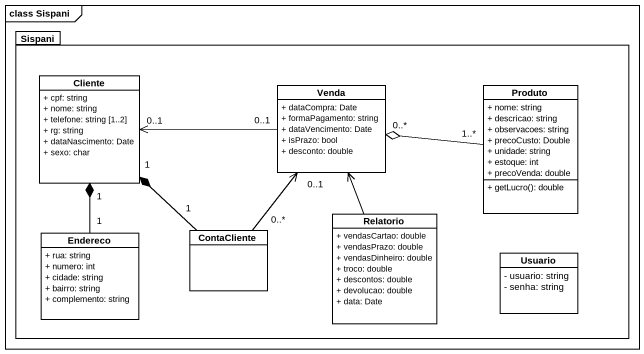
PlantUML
@startuml
mainframe class Sispani
hide circle
hide empty members
skinparam classAttributeIconSize 0
package Sispani {
  class Cliente {
    + cpf: string
    + nome: string
    + telefone: string [1..2]
    + rg: string
    + dataNascimento: Date
    + sexo: char
  }
  class Venda {
    + dataCompra: Date
    + formaPagamento: string
    + dataVencimento: Date
    + isPrazo: bool
    + desconto: double
  }
  class Produto {
    + nome: string
    + descricao: string
    + observacoes: string
    + precoCusto: Double
    + unidade: string
    + estoque: int
    + precoVenda: double
    + getLucro(): double
  }
  class Relatorio {
    + vendasCartao: double
    + vendasPrazo: double
    + vendasDinheiro: double
    + troco: double
    + descontos: double
    + devolucao: double
    + data: Date
  }
  class Endereco {
    + rua: string
    + numero: int
    + cidade: string
    + bairro: string
    + complemento: string
  }
  class ContaCliente
  class Usuario {
    - usuario: string
    - senha: string
  }
}
Venda "0..1" -left-> "0..1" Cliente
Produto "1..*" -left-o "0..*" Venda
Relatorio -up-> Venda
Endereco "1" -up-* "1" Cliente
ContaCliente "1" -up-* "1" Cliente
ContaCliente "0..*" -up-> "0..1" Venda
@enduml
